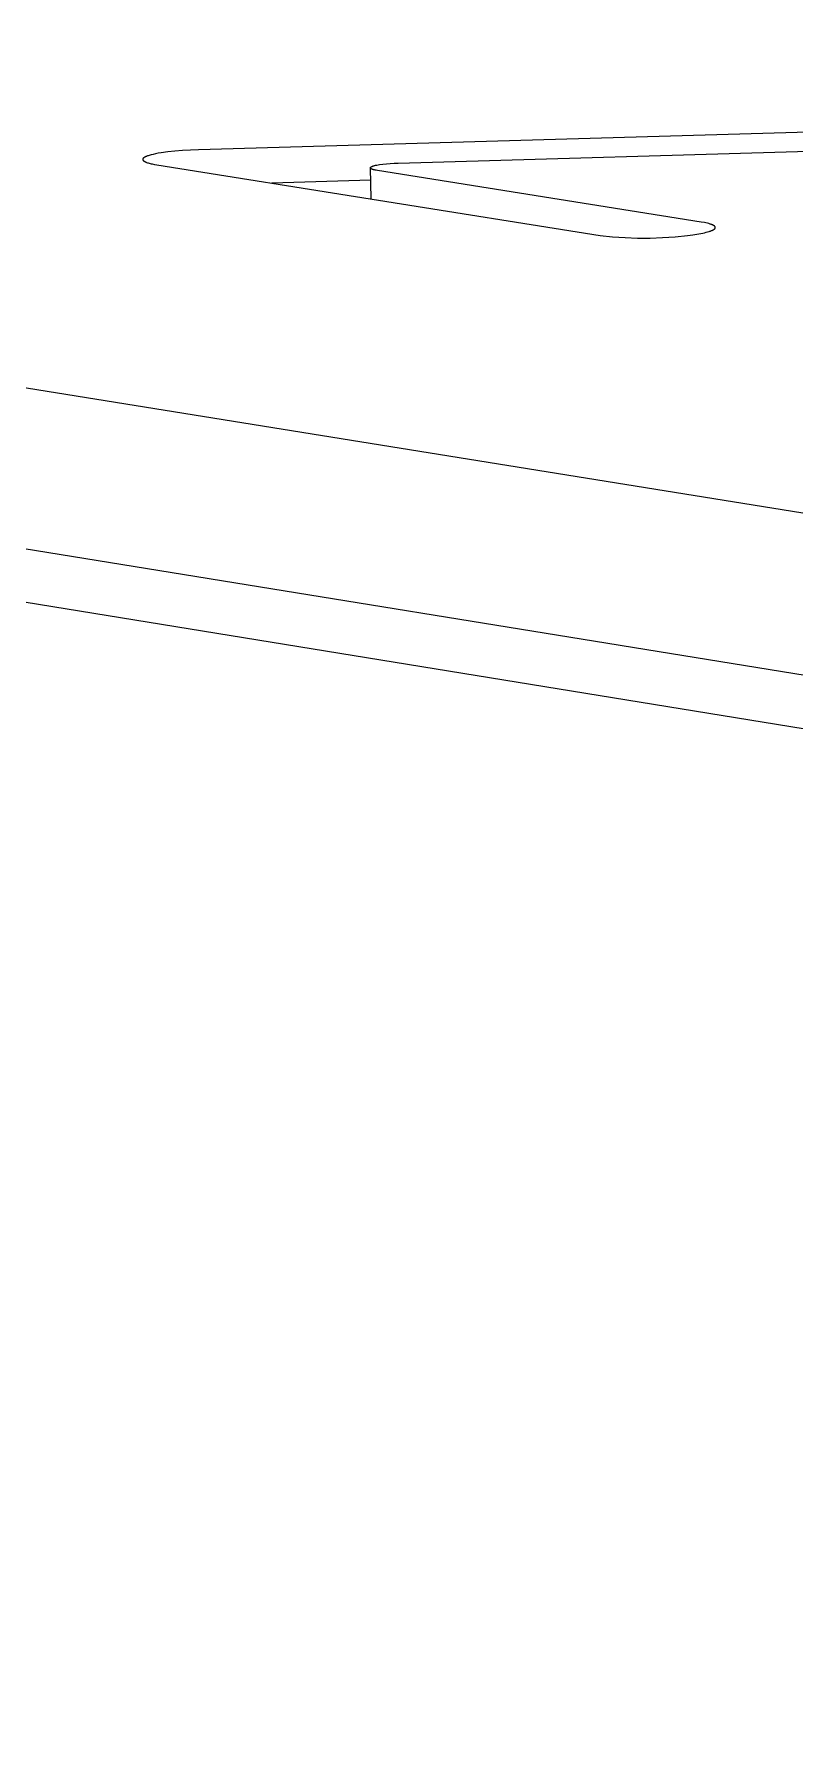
# Model space of a CAD drawing. Header units: millimetres. Extents: x 1287 to 5317, y -239 to 2577.
# Drawn here: x 2077.42 to 2093.12, y 955.5 to 990.9 of the extents above; entities that cross this region are included whole.
import ezdxf

# ---------------------------------------------------------------- set-up
doc = ezdxf.new("R2010")
doc.units = ezdxf.units.MM
doc.header["$MEASUREMENT"] = 0
doc.layers.add('Domyślny', color=7, linetype='Continuous', true_color=0x000000)
doc.layers.add('Utwórz2D linie widoczne', color=7, linetype='Continuous', true_color=0x000000)

msp = doc.modelspace()

# ---------------------------------------------------------------- linework, layer by layer
at = {"layer": 'Domyślny'}
msp.add_line((2020.561, 992.732), (2228.07, 959.308), dxfattribs=at)
at = {"layer": 'Utwórz2D linie widoczne'}
for p, q in [((2226.588, 956.048), (2019.031, 989.711)), ((2015.368, 989.235), (2222.889, 955.502)), ((2102.917, 989.161), (2080.805, 988.518)), ((2084.931, 988.245), (2107.082, 988.889)), ((2079.786, 988.402), (2079.768, 988.396)), ((2079.805, 988.408), (2079.786, 988.402)), ((2079.826, 988.413), (2079.805, 988.408)), ((2079.87, 988.424), (2079.826, 988.413)), ((2079.921, 988.435), (2079.87, 988.424)), ((2079.976, 988.445), (2079.921, 988.435)), ((2080.036, 988.455), (2079.976, 988.445)), ((2080.17, 988.474), (2080.036, 988.455)), ((2080.318, 988.49), (2080.17, 988.474)), ((2080.477, 988.502), (2080.318, 988.49)), ((2080.641, 988.512), (2080.477, 988.502)), ((2080.805, 988.518), (2080.641, 988.512)), ((2079.657, 988.326), (2079.656, 988.325)), ((2079.656, 988.325), (2079.656, 988.325)), ((2079.656, 988.325), (2079.656, 988.324)), ((2079.656, 988.324), (2079.656, 988.323)), ((2079.656, 988.323), (2079.656, 988.322)), ((2079.656, 988.322), (2079.656, 988.322)), ((2079.656, 988.322), (2079.656, 988.321)), ((2079.656, 988.321), (2079.656, 988.32)), ((2079.656, 988.32), (2079.656, 988.319)), ((2079.656, 988.319), (2079.656, 988.318)), ((2079.656, 988.318), (2079.656, 988.318)), ((2079.656, 988.318), (2079.656, 988.317)), ((2079.656, 988.317), (2079.656, 988.316)), ((2079.656, 988.316), (2079.656, 988.315)), ((2079.656, 988.315), (2079.656, 988.314)), ((2079.656, 988.314), (2079.656, 988.314)), ((2079.656, 988.314), (2079.657, 988.313)), ((2079.658, 988.329), (2079.657, 988.329)), ((2079.657, 988.329), (2079.657, 988.328)), ((2079.657, 988.328), (2079.657, 988.327)), ((2079.657, 988.327), (2079.657, 988.326)), ((2079.657, 988.313), (2079.657, 988.312)), ((2079.657, 988.312), (2079.657, 988.311)), ((2079.657, 988.311), (2079.657, 988.311)), ((2079.657, 988.311), (2079.658, 988.31)), ((2079.659, 988.332), (2079.658, 988.331)), ((2079.658, 988.331), (2079.658, 988.33)), ((2079.658, 988.33), (2079.658, 988.329)), ((2079.658, 988.31), (2079.658, 988.309)), ((2079.658, 988.309), (2079.658, 988.308)), ((2079.658, 988.308), (2079.659, 988.307)), ((2079.66, 988.334), (2079.659, 988.333)), ((2079.659, 988.333), (2079.659, 988.333)), ((2079.659, 988.333), (2079.659, 988.332)), ((2079.659, 988.307), (2079.659, 988.307)), ((2079.659, 988.307), (2079.659, 988.306)), ((2079.659, 988.306), (2079.66, 988.305)), ((2079.661, 988.336), (2079.66, 988.335)), ((2079.66, 988.335), (2079.66, 988.334)), ((2079.66, 988.305), (2079.66, 988.304)), ((2079.66, 988.304), (2079.661, 988.303)), ((2079.662, 988.337), (2079.661, 988.336)), ((2079.661, 988.336), (2079.661, 988.336)), ((2079.661, 988.303), (2079.661, 988.303)), ((2079.661, 988.303), (2079.662, 988.302)), ((2079.663, 988.339), (2079.662, 988.338)), ((2079.662, 988.338), (2079.662, 988.337)), ((2079.662, 988.302), (2079.662, 988.301)), ((2079.662, 988.301), (2079.663, 988.3)), ((2079.664, 988.34), (2079.663, 988.34)), ((2079.663, 988.34), (2079.663, 988.339)), ((2079.663, 988.3), (2079.663, 988.3)), ((2079.663, 988.3), (2079.664, 988.299)), ((2079.665, 988.341), (2079.664, 988.34)), ((2079.664, 988.299), (2079.665, 988.298)), ((2079.666, 988.343), (2079.665, 988.341)), ((2079.665, 988.298), (2079.665, 988.297)), ((2079.665, 988.297), (2079.667, 988.296)), ((2079.667, 988.344), (2079.666, 988.343)), ((2079.669, 988.346), (2079.667, 988.344)), ((2079.667, 988.296), (2079.668, 988.294)), ((2079.668, 988.294), (2079.67, 988.293)), ((2079.67, 988.347), (2079.669, 988.346)), ((2079.672, 988.349), (2079.67, 988.347)), ((2079.67, 988.293), (2079.672, 988.291)), ((2079.674, 988.35), (2079.672, 988.349)), ((2079.672, 988.291), (2079.673, 988.29)), ((2079.673, 988.29), (2079.675, 988.288)), ((2079.676, 988.352), (2079.674, 988.35)), ((2079.675, 988.288), (2079.677, 988.286)), ((2079.678, 988.354), (2079.676, 988.352)), ((2079.677, 988.286), (2079.679, 988.285)), ((2079.68, 988.355), (2079.678, 988.354)), ((2079.679, 988.285), (2079.681, 988.283)), ((2079.682, 988.357), (2079.68, 988.355)), ((2079.681, 988.283), (2079.684, 988.282)), ((2079.684, 988.358), (2079.682, 988.357)), ((2079.686, 988.36), (2079.684, 988.358)), ((2079.684, 988.282), (2079.686, 988.28)), ((2079.689, 988.361), (2079.686, 988.36)), ((2079.686, 988.28), (2079.688, 988.279)), ((2079.688, 988.279), (2079.691, 988.277)), ((2079.693, 988.364), (2079.689, 988.361)), ((2079.691, 988.277), (2079.696, 988.274)), ((2079.699, 988.367), (2079.693, 988.364)), ((2079.696, 988.274), (2079.702, 988.271)), ((2079.704, 988.37), (2079.699, 988.367)), ((2079.702, 988.271), (2079.708, 988.269)), ((2079.71, 988.373), (2079.704, 988.37)), ((2079.708, 988.269), (2079.714, 988.266)), ((2079.717, 988.376), (2079.71, 988.373)), ((2079.714, 988.266), (2079.721, 988.263)), ((2079.723, 988.379), (2079.717, 988.376)), ((2079.721, 988.263), (2079.728, 988.26)), ((2079.73, 988.382), (2079.723, 988.379)), ((2079.728, 988.26), (2079.736, 988.257)), ((2079.737, 988.385), (2079.73, 988.382)), ((2079.736, 988.257), (2079.752, 988.251)), ((2079.752, 988.391), (2079.737, 988.385)), ((2079.768, 988.396), (2079.752, 988.391)), ((2079.752, 988.251), (2079.769, 988.246)), ((2079.769, 988.246), (2079.787, 988.241)), ((2079.787, 988.241), (2079.807, 988.235)), ((2079.807, 988.235), (2079.828, 988.23)), ((2079.828, 988.23), (2079.85, 988.225)), ((2079.85, 988.225), (2079.896, 988.216)), ((2079.896, 988.216), (2079.947, 988.208)), ((2079.947, 988.208), (2089.102, 986.748)), ((2084.357, 988.148), (2084.358, 988.149)), ((2084.357, 988.147), (2084.357, 988.148)), ((2084.357, 988.148), (2084.357, 988.148)), ((2084.357, 988.148), (2084.357, 988.148)), ((2084.357, 988.146), (2084.357, 988.147)), ((2084.357, 988.147), (2084.357, 988.147)), ((2084.357, 988.145), (2084.357, 988.146)), ((2084.357, 988.146), (2084.357, 988.146)), ((2084.357, 988.146), (2084.357, 988.146)), ((2084.357, 988.144), (2084.357, 988.145)), ((2084.357, 988.145), (2084.357, 988.145)), ((2084.357, 988.143), (2084.357, 988.144)), ((2084.357, 988.144), (2084.357, 988.144)), ((2084.357, 988.144), (2084.357, 988.144)), ((2084.375, 987.502), (2084.357, 988.144)), ((2084.358, 988.143), (2084.357, 988.143)), ((2084.357, 988.143), (2084.357, 988.143)), ((2084.358, 988.151), (2084.359, 988.152)), ((2084.358, 988.15), (2084.358, 988.151)), ((2084.358, 988.151), (2084.358, 988.151)), ((2084.358, 988.149), (2084.358, 988.15)), ((2084.358, 988.15), (2084.358, 988.15)), ((2084.358, 988.15), (2084.358, 988.15)), ((2084.358, 988.149), (2084.358, 988.149)), ((2084.358, 988.142), (2084.358, 988.143)), ((2084.358, 988.141), (2084.358, 988.142)), ((2084.358, 988.142), (2084.358, 988.142)), ((2084.358, 988.14), (2084.358, 988.141)), ((2084.358, 988.141), (2084.358, 988.141)), ((2084.358, 988.141), (2084.358, 988.141)), ((2084.359, 988.139), (2084.358, 988.14)), ((2084.358, 988.14), (2084.358, 988.14)), ((2084.359, 988.153), (2084.36, 988.154)), ((2084.359, 988.152), (2084.359, 988.153)), ((2084.359, 988.153), (2084.359, 988.153)), ((2084.359, 988.152), (2084.359, 988.152)), ((2084.359, 988.152), (2084.359, 988.152)), ((2084.359, 988.138), (2084.359, 988.139)), ((2084.359, 988.139), (2084.359, 988.139)), ((2084.359, 988.139), (2084.359, 988.139)), ((2084.36, 988.138), (2084.359, 988.138)), ((2084.36, 988.154), (2084.36, 988.155)), ((2084.36, 988.155), (2084.361, 988.155)), ((2084.36, 988.154), (2084.36, 988.154)), ((2084.36, 988.154), (2084.36, 988.154)), ((2084.36, 988.137), (2084.36, 988.138)), ((2084.361, 988.136), (2084.36, 988.137)), ((2084.36, 988.137), (2084.36, 988.137)), ((2084.36, 988.137), (2084.36, 988.137)), ((2084.361, 988.156), (2084.362, 988.157)), ((2084.361, 988.155), (2084.361, 988.156)), ((2084.361, 988.156), (2084.361, 988.156)), ((2084.361, 988.155), (2084.361, 988.155)), ((2084.361, 988.135), (2084.361, 988.136)), ((2084.361, 988.136), (2084.361, 988.136)), ((2084.362, 988.135), (2084.361, 988.135)), ((2084.361, 988.135), (2084.361, 988.135)), ((2084.362, 988.157), (2084.363, 988.158)), ((2084.362, 988.134), (2084.362, 988.135)), ((2084.363, 988.134), (2084.362, 988.134)), ((2084.363, 988.158), (2084.364, 988.159)), ((2084.364, 988.133), (2084.363, 988.134)), ((2084.364, 988.159), (2084.365, 988.16)), ((2084.364, 988.159), (2084.364, 988.159)), ((2084.364, 988.132), (2084.364, 988.133)), ((2084.365, 988.131), (2084.364, 988.132)), ((2084.365, 988.16), (2084.366, 988.161)), ((2084.366, 988.13), (2084.365, 988.131)), ((2084.366, 988.161), (2084.367, 988.162)), ((2084.367, 988.13), (2084.366, 988.13)), ((2084.367, 988.162), (2084.368, 988.162)), ((2084.368, 988.129), (2084.367, 988.13)), ((2084.368, 988.162), (2084.369, 988.163)), ((2084.369, 988.128), (2084.368, 988.129)), ((2084.369, 988.163), (2084.37, 988.164)), ((2084.37, 988.127), (2084.369, 988.128)), ((2084.37, 988.164), (2084.371, 988.165)), ((2084.371, 988.127), (2084.37, 988.127)), ((2084.371, 988.165), (2084.372, 988.166)), ((2084.373, 988.126), (2084.371, 988.127)), ((2084.372, 988.166), (2084.373, 988.166)), ((2084.373, 988.166), (2084.376, 988.168)), ((2084.374, 988.125), (2084.373, 988.126)), ((2084.375, 988.124), (2084.374, 988.125)), ((2084.378, 988.123), (2084.375, 988.124)), ((2084.376, 988.168), (2084.378, 988.169)), ((2084.378, 988.169), (2084.381, 988.171)), ((2084.381, 988.121), (2084.378, 988.123)), ((2084.381, 988.171), (2084.384, 988.172)), ((2084.384, 988.12), (2084.381, 988.121)), ((2084.384, 988.172), (2084.387, 988.174)), ((2084.387, 988.118), (2084.384, 988.12)), ((2084.387, 988.174), (2084.391, 988.175)), ((2084.39, 988.117), (2084.387, 988.118)), ((2084.394, 988.116), (2084.39, 988.117)), ((2084.391, 988.175), (2084.394, 988.177)), ((2084.394, 988.177), (2084.398, 988.178)), ((2084.397, 988.114), (2084.394, 988.116)), ((2084.405, 988.111), (2084.397, 988.114)), ((2084.398, 988.178), (2084.405, 988.181)), ((2084.405, 988.181), (2084.413, 988.184)), ((2084.414, 988.109), (2084.405, 988.111)), ((2084.413, 988.184), (2084.422, 988.187)), ((2084.423, 988.106), (2084.414, 988.109)), ((2084.422, 988.187), (2084.431, 988.19)), ((2084.433, 988.103), (2084.423, 988.106)), ((2084.431, 988.19), (2084.442, 988.192)), ((2084.444, 988.101), (2084.433, 988.103)), ((2084.442, 988.192), (2084.464, 988.198)), ((2084.455, 988.098), (2084.444, 988.101)), ((2084.478, 988.094), (2084.455, 988.098)), ((2084.464, 988.198), (2084.489, 988.203)), ((2084.503, 988.089), (2084.478, 988.094)), ((2084.489, 988.203), (2084.517, 988.208)), ((2091.184, 987.026), (2084.503, 988.089)), ((2084.517, 988.208), (2084.547, 988.213)), ((2084.547, 988.213), (2084.614, 988.223)), ((2084.614, 988.223), (2084.688, 988.231)), ((2084.688, 988.231), (2084.767, 988.237)), ((2084.767, 988.237), (2084.849, 988.242)), ((2084.849, 988.242), (2084.931, 988.245)), ((2084.364, 987.888), (2082.322, 987.829)), ((2091.253, 987.014), (2091.184, 987.026)), ((2091.286, 987.007), (2091.253, 987.014)), ((2091.316, 987), (2091.286, 987.007)), ((2091.344, 986.993), (2091.316, 987)), ((2091.358, 986.989), (2091.344, 986.993)), ((2091.371, 986.985), (2091.358, 986.989)), ((2089.102, 986.748), (2089.359, 986.722)), ((2089.359, 986.722), (2089.616, 986.704)), ((2089.616, 986.704), (2089.875, 986.696)), ((2089.875, 986.696), (2090.133, 986.696)), ((2090.133, 986.696), (2090.391, 986.705)), ((2090.391, 986.705), (2090.649, 986.723)), ((2090.649, 986.723), (2090.906, 986.75)), ((2090.906, 986.75), (2091.015, 986.764)), ((2091.015, 986.764), (2091.1, 986.777)), ((2091.1, 986.777), (2091.181, 986.79)), ((2091.181, 986.79), (2091.219, 986.798)), ((2091.219, 986.798), (2091.255, 986.806)), ((2091.255, 986.806), (2091.289, 986.814)), ((2091.289, 986.814), (2091.321, 986.822)), ((2091.321, 986.822), (2091.35, 986.83)), ((2091.35, 986.83), (2091.364, 986.835)), ((2091.364, 986.835), (2091.377, 986.839)), ((2091.383, 986.981), (2091.371, 986.985)), ((2091.377, 986.839), (2091.389, 986.844)), ((2091.394, 986.977), (2091.383, 986.981)), ((2091.389, 986.844), (2091.401, 986.848)), ((2091.405, 986.973), (2091.394, 986.977)), ((2091.401, 986.848), (2091.411, 986.853)), ((2091.415, 986.969), (2091.405, 986.973)), ((2091.411, 986.853), (2091.421, 986.857)), ((2091.425, 986.965), (2091.415, 986.969)), ((2091.421, 986.857), (2091.426, 986.86)), ((2091.429, 986.962), (2091.425, 986.965)), ((2091.426, 986.86), (2091.431, 986.862)), ((2091.434, 986.96), (2091.429, 986.962)), ((2091.431, 986.862), (2091.435, 986.865)), ((2091.438, 986.958), (2091.434, 986.96)), ((2091.435, 986.865), (2091.439, 986.867)), ((2091.442, 986.956), (2091.438, 986.958)), ((2091.439, 986.867), (2091.443, 986.869)), ((2091.445, 986.954), (2091.442, 986.956)), ((2091.443, 986.869), (2091.447, 986.872)), ((2091.449, 986.952), (2091.445, 986.954)), ((2091.447, 986.872), (2091.45, 986.874)), ((2091.452, 986.949), (2091.449, 986.952)), ((2091.45, 986.874), (2091.454, 986.876)), ((2091.456, 986.947), (2091.452, 986.949)), ((2091.454, 986.876), (2091.457, 986.879)), ((2091.459, 986.945), (2091.456, 986.947)), ((2091.457, 986.879), (2091.458, 986.88)), ((2091.458, 986.88), (2091.46, 986.881)), ((2091.46, 986.944), (2091.459, 986.945)), ((2091.461, 986.943), (2091.46, 986.944)), ((2091.46, 986.881), (2091.461, 986.882)), ((2091.463, 986.941), (2091.461, 986.943)), ((2091.461, 986.882), (2091.463, 986.883)), ((2091.464, 986.94), (2091.463, 986.941)), ((2091.463, 986.883), (2091.464, 986.885)), ((2091.465, 986.939), (2091.464, 986.94)), ((2091.464, 986.885), (2091.465, 986.886)), ((2091.466, 986.938), (2091.465, 986.939)), ((2091.465, 986.886), (2091.466, 986.887)), ((2091.467, 986.937), (2091.466, 986.938)), ((2091.466, 986.887), (2091.467, 986.888)), ((2091.468, 986.936), (2091.467, 986.937)), ((2091.467, 986.888), (2091.468, 986.889)), ((2091.469, 986.934), (2091.468, 986.936)), ((2091.468, 986.889), (2091.469, 986.891)), ((2091.47, 986.933), (2091.469, 986.934)), ((2091.469, 986.891), (2091.47, 986.892)), ((2091.471, 986.932), (2091.47, 986.933)), ((2091.47, 986.892), (2091.471, 986.893)), ((2091.472, 986.931), (2091.471, 986.932)), ((2091.471, 986.893), (2091.472, 986.894)), ((2091.473, 986.93), (2091.472, 986.931)), ((2091.472, 986.894), (2091.473, 986.895)), ((2091.474, 986.929), (2091.473, 986.93)), ((2091.473, 986.895), (2091.474, 986.897)), ((2091.474, 986.928), (2091.474, 986.929)), ((2091.475, 986.926), (2091.474, 986.928)), ((2091.474, 986.898), (2091.475, 986.899)), ((2091.474, 986.897), (2091.474, 986.898)), ((2091.476, 986.925), (2091.475, 986.926)), ((2091.475, 986.899), (2091.476, 986.9)), ((2091.476, 986.924), (2091.476, 986.925)), ((2091.477, 986.923), (2091.476, 986.924)), ((2091.476, 986.901), (2091.477, 986.903)), ((2091.476, 986.9), (2091.476, 986.901)), ((2091.477, 986.922), (2091.477, 986.923)), ((2091.477, 986.92), (2091.477, 986.922)), ((2091.478, 986.919), (2091.477, 986.92)), ((2091.477, 986.905), (2091.478, 986.906)), ((2091.477, 986.904), (2091.477, 986.905)), ((2091.477, 986.903), (2091.477, 986.904)), ((2091.478, 986.918), (2091.478, 986.919)), ((2091.478, 986.917), (2091.478, 986.918)), ((2091.478, 986.916), (2091.478, 986.917)), ((2091.478, 986.915), (2091.478, 986.916)), ((2091.478, 986.913), (2091.478, 986.915)), ((2091.478, 986.912), (2091.478, 986.913)), ((2091.478, 986.911), (2091.478, 986.912)), ((2091.478, 986.91), (2091.478, 986.911)), ((2091.478, 986.909), (2091.478, 986.91)), ((2091.478, 986.907), (2091.478, 986.909)), ((2091.478, 986.906), (2091.478, 986.907))]:
    msp.add_line(p, q, dxfattribs=at)

doc.saveas('drawing.dxf')
